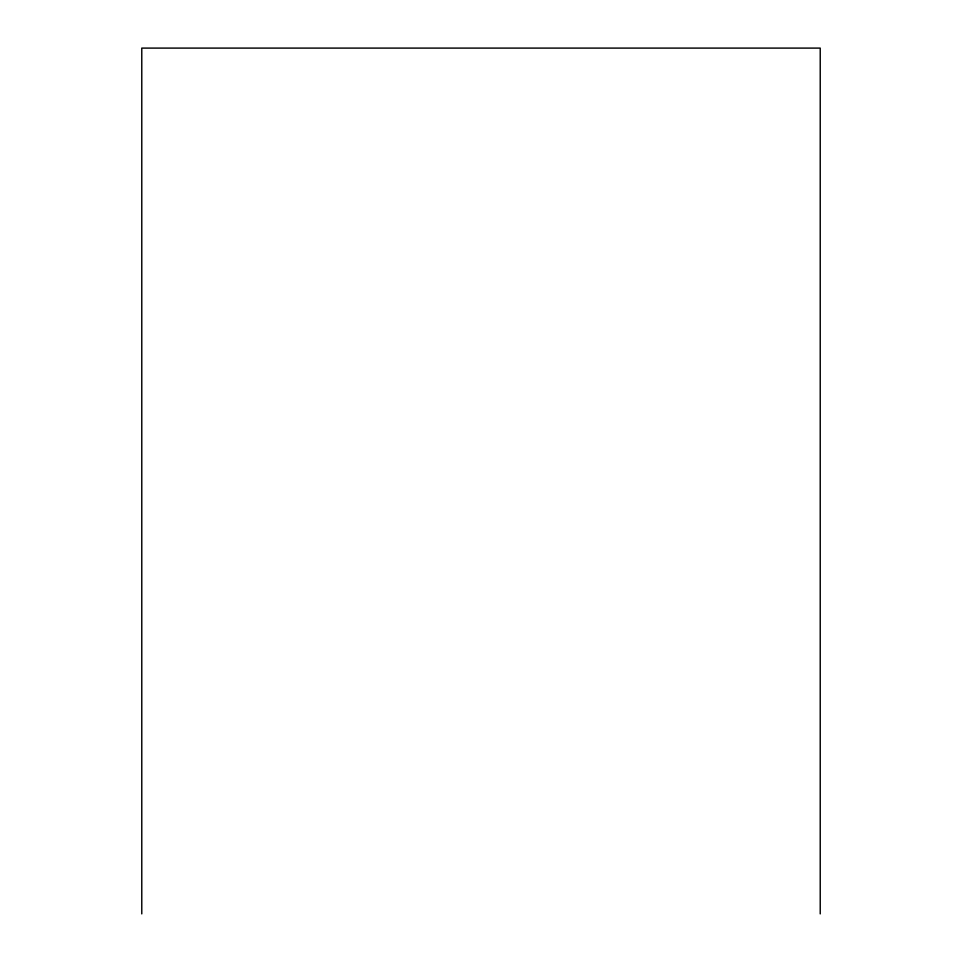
<?xml version="1.0" encoding="UTF-8"?>
<svg xmlns="http://www.w3.org/2000/svg" width="962" height="962" viewBox="0 0 962 962"><rect width="100%" height="100%" fill="white"/><g stroke="black" fill="none" stroke-linecap="round" stroke-linejoin="round"><path stroke-width="1.44" d="M820.225 913.9L820.225 48.1L141.775 48.1L141.775 913.9"/></g></svg>
